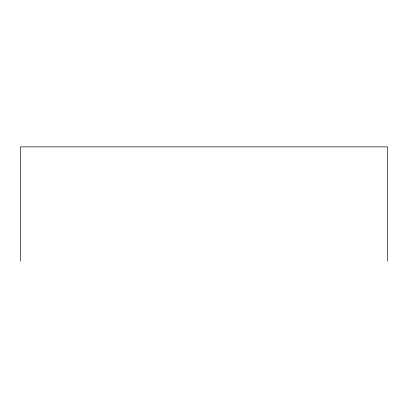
<?xml version="1.0" encoding="UTF-8"?>
<svg xmlns="http://www.w3.org/2000/svg" width="408" height="408" viewBox="0 0 408 408"><rect width="100%" height="100%" fill="white"/><g stroke="black" fill="none" stroke-linecap="round" stroke-linejoin="round"><path stroke-width="0.61" d="M387.6 261.14L387.6 146.86L20.4 146.86L20.4 261.14"/></g></svg>
